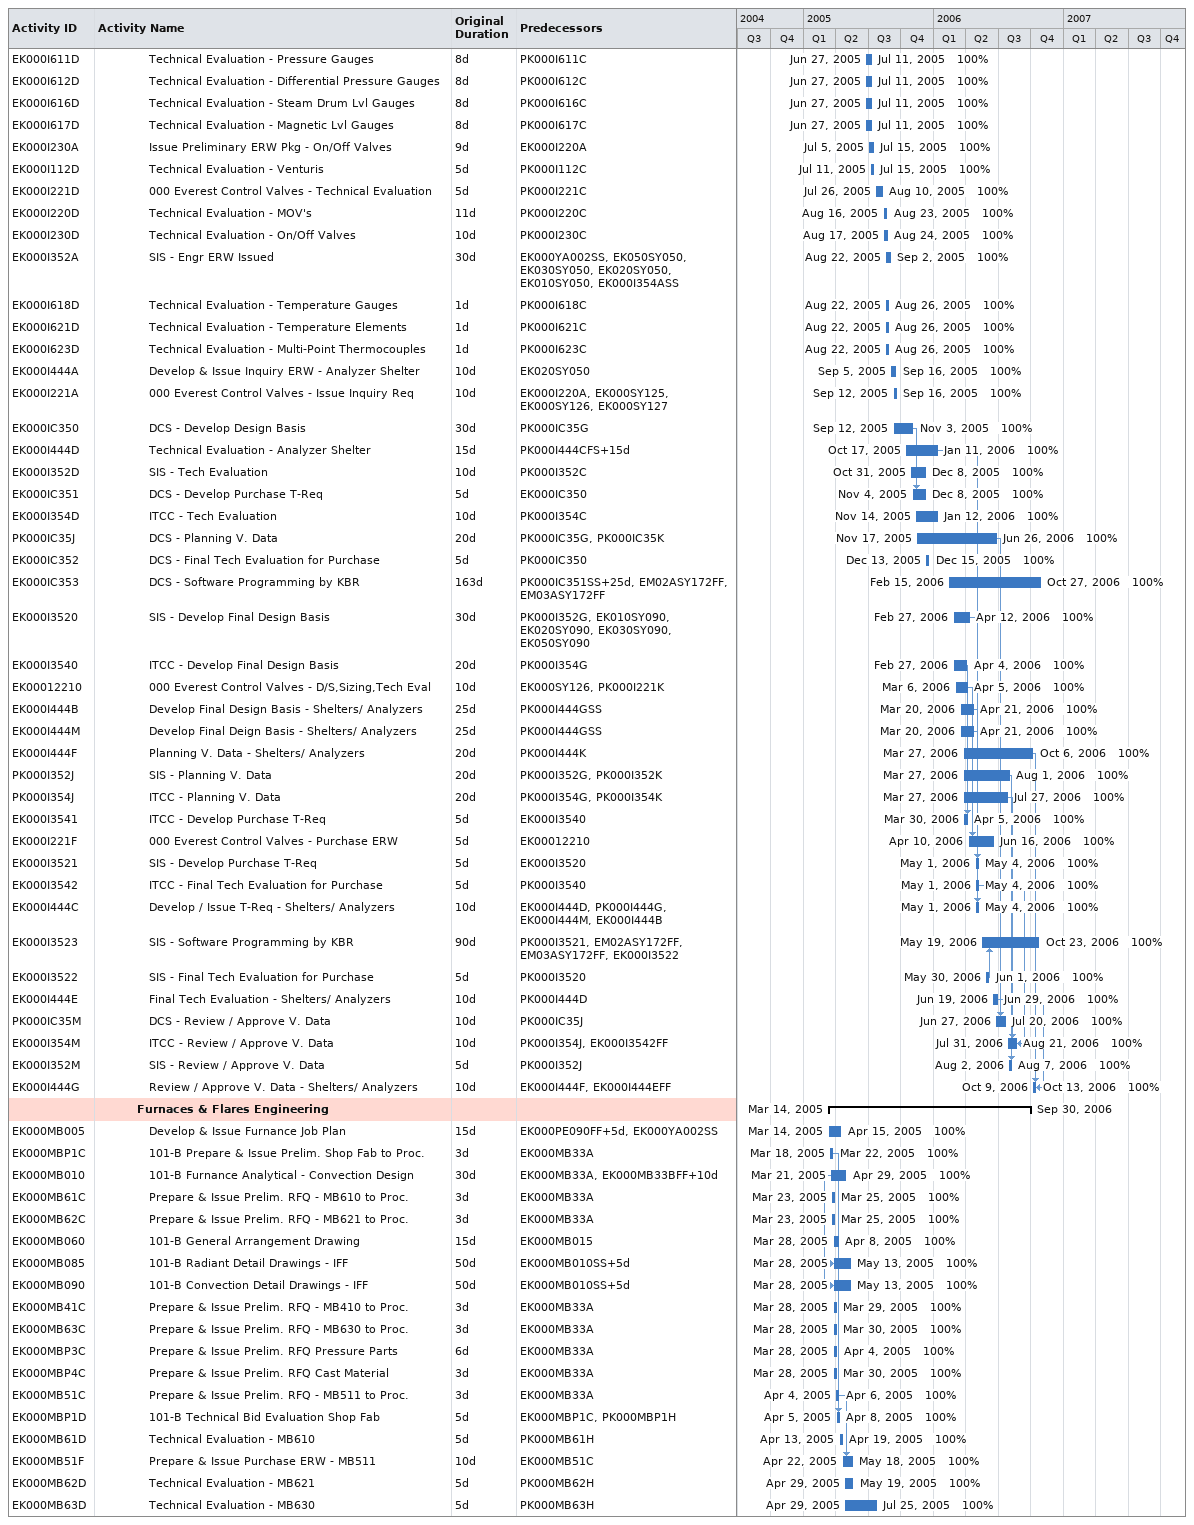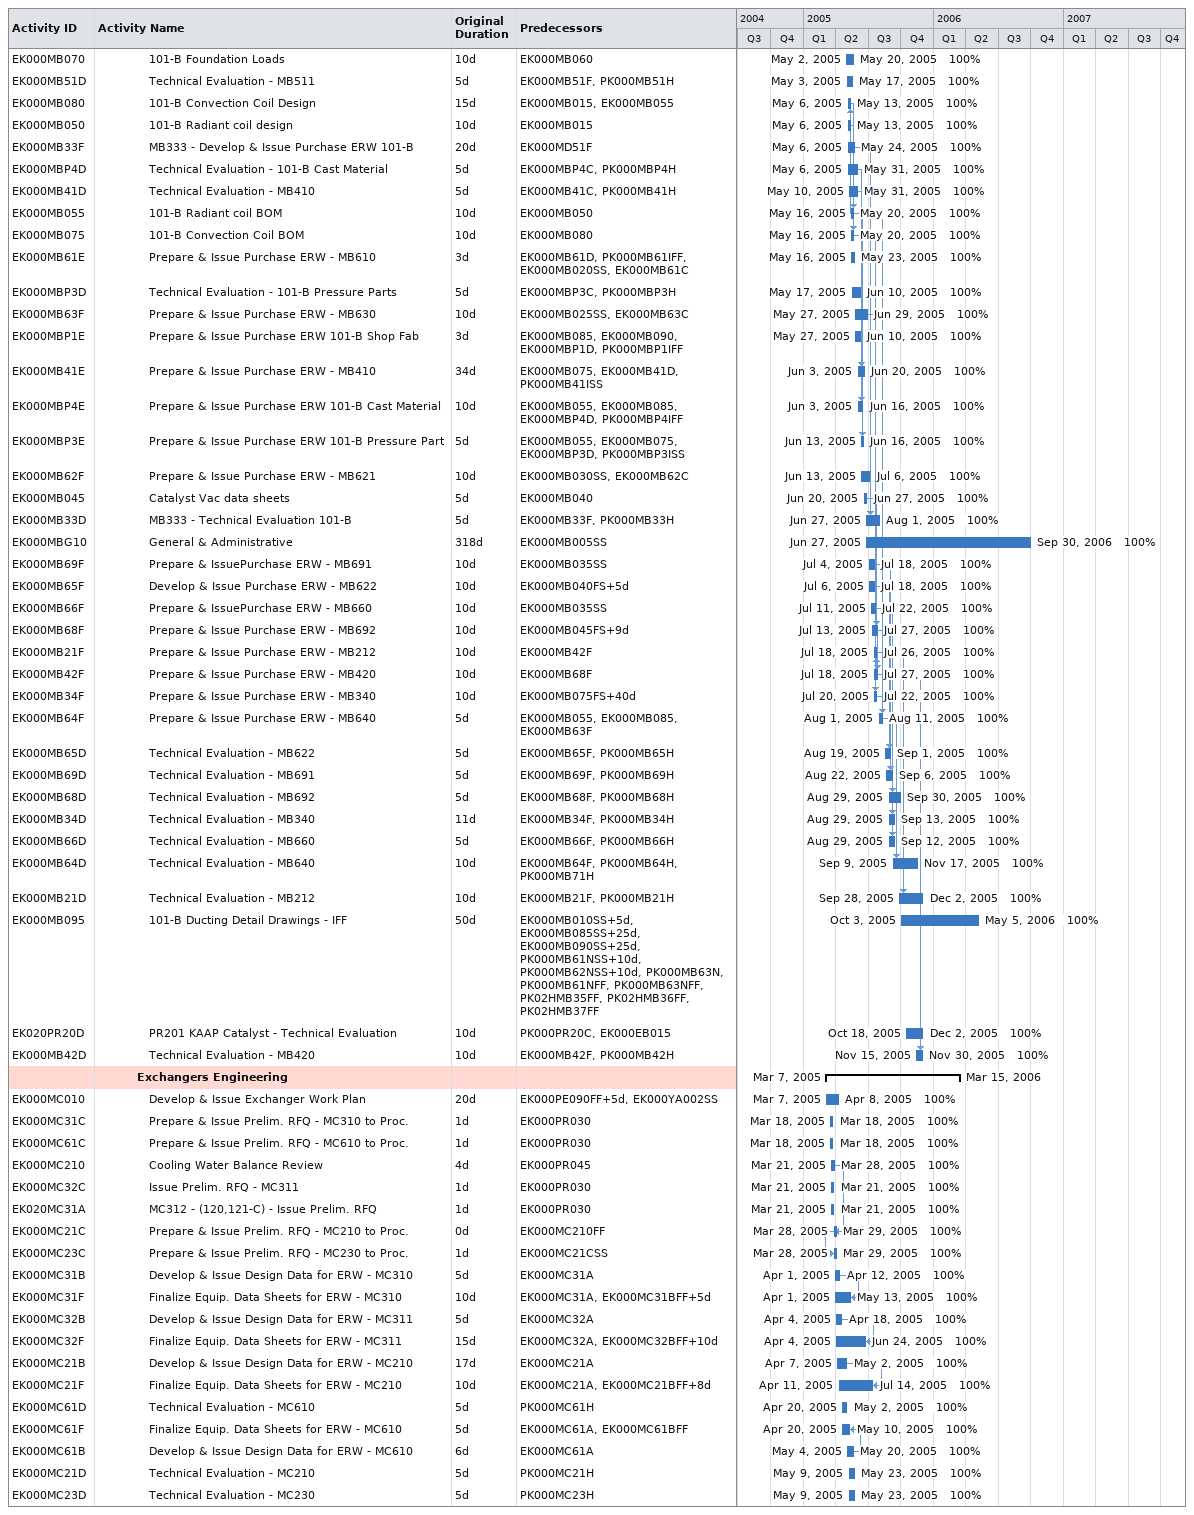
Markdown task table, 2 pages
| ID | Level | Task | Original duration | Start | Finish | Predecessors | % complete |
|---|---|---|---|---|---|---|---|
| EK000I611D | 5 | Technical Evaluation - Pressure Gauges | 8d | 2005-06-27 | 2005-07-11 | PK000I611C | 100 |
| EK000I612D | 5 | Technical Evaluation - Differential Pressure Gauges | 8d | 2005-06-27 | 2005-07-11 | PK000I612C | 100 |
| EK000I616D | 5 | Technical Evaluation - Steam Drum Lvl Gauges | 8d | 2005-06-27 | 2005-07-11 | PK000I616C | 100 |
| EK000I617D | 5 | Technical Evaluation - Magnetic Lvl Gauges | 8d | 2005-06-27 | 2005-07-11 | PK000I617C | 100 |
| EK000I230A | 5 | Issue Preliminary ERW Pkg - On/Off Valves | 9d | 2005-07-05 | 2005-07-15 | EK000I220A | 100 |
| EK000I112D | 5 | Technical Evaluation - Venturis | 5d | 2005-07-11 | 2005-07-15 | PK000I112C | 100 |
| EK000I221D | 5 | 000 Everest Control Valves - Technical Evaluation | 5d | 2005-07-26 | 2005-08-10 | PK000I221C | 100 |
| EK000I220D | 5 | Technical Evaluation - MOV's | 11d | 2005-08-16 | 2005-08-23 | PK000I220C | 100 |
| EK000I230D | 5 | Technical Evaluation - On/Off Valves | 10d | 2005-08-17 | 2005-08-24 | PK000I230C | 100 |
| EK000I352A | 5 | SIS - Engr ERW Issued | 30d | 2005-08-22 | 2005-09-02 | EK000YA002SS, EK050SY050, EK030SY050, EK020SY050, EK010SY050, EK000I354ASS | 100 |
| EK000I618D | 5 | Technical Evaluation - Temperature Gauges | 1d | 2005-08-22 | 2005-08-26 | PK000I618C | 100 |
| EK000I621D | 5 | Technical Evaluation - Temperature Elements | 1d | 2005-08-22 | 2005-08-26 | PK000I621C | 100 |
| EK000I623D | 5 | Technical Evaluation - Multi-Point Thermocouples | 1d | 2005-08-22 | 2005-08-26 | PK000I623C | 100 |
| EK000I444A | 5 | Develop & Issue Inquiry ERW - Analyzer Shelter | 10d | 2005-09-05 | 2005-09-16 | EK020SY050 | 100 |
| EK000I221A | 5 | 000 Everest Control Valves - Issue Inquiry Req | 10d | 2005-09-12 | 2005-09-16 | EK000I220A, EK000SY125, EK000SY126, EK000SY127 | 100 |
| EK000IC350 | 5 | DCS - Develop Design Basis | 30d | 2005-09-12 | 2005-11-03 | PK000IC35G | 100 |
| EK000I444D | 5 | Technical Evaluation - Analyzer Shelter | 15d | 2005-10-17 | 2006-01-11 | PK000I444CFS+15d | 100 |
| EK000I352D | 5 | SIS - Tech Evaluation | 10d | 2005-10-31 | 2005-12-08 | PK000I352C | 100 |
| EK000IC351 | 5 | DCS - Develop Purchase T-Req | 5d | 2005-11-04 | 2005-12-08 | EK000IC350 | 100 |
| EK000I354D | 5 | ITCC - Tech Evaluation | 10d | 2005-11-14 | 2006-01-12 | PK000I354C | 100 |
| PK000IC35J | 5 | DCS - Planning V. Data | 20d | 2005-11-17 | 2006-06-26 | PK000IC35G, PK000IC35K | 100 |
| EK000IC352 | 5 | DCS - Final Tech Evaluation for Purchase | 5d | 2005-12-13 | 2005-12-15 | PK000IC350 | 100 |
| EK000IC353 | 5 | DCS - Software Programming by KBR | 163d | 2006-02-15 | 2006-10-27 | PK000IC351SS+25d, EM02ASY172FF, EM03ASY172FF | 100 |
| EK000I3520 | 5 | SIS - Develop Final Design Basis | 30d | 2006-02-27 | 2006-04-12 | PK000I352G, EK010SY090, EK020SY090, EK030SY090, EK050SY090 | 100 |
| EK000I3540 | 5 | ITCC - Develop Final Design Basis | 20d | 2006-02-27 | 2006-04-04 | PK000I354G | 100 |
| EK00012210 | 5 | 000 Everest Control Valves - D/S,Sizing,Tech Eval | 10d | 2006-03-06 | 2006-04-05 | EK000SY126, PK000I221K | 100 |
| EK000I444B | 5 | Develop Final Design Basis - Shelters/ Analyzers | 25d | 2006-03-20 | 2006-04-21 | PK000I444GSS | 100 |
| EK000I444M | 5 | Develop Final Deign Basis - Shelters/ Analyzers | 25d | 2006-03-20 | 2006-04-21 | PK000I444GSS | 100 |
| EK000I444F | 5 | Planning V. Data - Shelters/ Analyzers | 20d | 2006-03-27 | 2006-10-06 | PK000I444K | 100 |
| PK000I352J | 5 | SIS - Planning V. Data | 20d | 2006-03-27 | 2006-08-01 | PK000I352G, PK000I352K | 100 |
| PK000I354J | 5 | ITCC - Planning V. Data | 20d | 2006-03-27 | 2006-07-27 | PK000I354G, PK000I354K | 100 |
| EK000I3541 | 5 | ITCC - Develop Purchase T-Req | 5d | 2006-03-30 | 2006-04-05 | EK000I3540 | 100 |
| EK000I221F | 5 | 000 Everest Control Valves - Purchase ERW | 5d | 2006-04-10 | 2006-06-16 | EK00012210 | 100 |
| EK000I3521 | 5 | SIS - Develop Purchase T-Req | 5d | 2006-05-01 | 2006-05-04 | EK000I3520 | 100 |
| EK000I3542 | 5 | ITCC - Final Tech Evaluation for Purchase | 5d | 2006-05-01 | 2006-05-04 | PK000I3540 | 100 |
| EK000I444C | 5 | Develop / Issue T-Req - Shelters/ Analyzers | 10d | 2006-05-01 | 2006-05-04 | EK000I444D, PK000I444G, EK000I444M, EK000I444B | 100 |
| EK000I3523 | 5 | SIS - Software Programming by KBR | 90d | 2006-05-19 | 2006-10-23 | PK000I3521, EM02ASY172FF, EM03ASY172FF, EK000I3522 | 100 |
| EK000I3522 | 5 | SIS - Final Tech Evaluation for Purchase | 5d | 2006-05-30 | 2006-06-01 | PK000I3520 | 100 |
| EK000I444E | 5 | Final Tech Evaluation - Shelters/ Analyzers | 10d | 2006-06-19 | 2006-06-29 | PK000I444D | 100 |
| PK000IC35M | 5 | DCS - Review / Approve V. Data | 10d | 2006-06-27 | 2006-07-20 | PK000IC35J | 100 |
| EK000I354M | 5 | ITCC - Review / Approve V. Data | 10d | 2006-07-31 | 2006-08-21 | PK000I354J, EK000I3542FF | 100 |
| EK000I352M | 5 | SIS - Review / Approve V. Data | 5d | 2006-08-02 | 2006-08-07 | PK000I352J | 100 |
| EK000I444G | 5 | Review / Approve V. Data - Shelters/ Analyzers | 10d | 2006-10-09 | 2006-10-13 | EK000I444F, EK000I444EFF | 100 |
|  | 4 | **Furnaces & Flares Engineering** |  | 2005-03-14 | 2006-09-30 |  |  |
| EK000MB005 | 5 | Develop & Issue Furnance Job Plan | 15d | 2005-03-14 | 2005-04-15 | EK000PE090FF+5d, EK000YA002SS | 100 |
| EK000MBP1C | 5 | 101-B Prepare & Issue Prelim. Shop Fab to Proc. | 3d | 2005-03-18 | 2005-03-22 | EK000MB33A | 100 |
| EK000MB010 | 5 | 101-B Furnance Analytical - Convection Design | 30d | 2005-03-21 | 2005-04-29 | EK000MB33A, EK000MB33BFF+10d | 100 |
| EK000MB61C | 5 | Prepare & Issue Prelim. RFQ - MB610 to Proc. | 3d | 2005-03-23 | 2005-03-25 | EK000MB33A | 100 |
| EK000MB62C | 5 | Prepare & Issue Prelim. RFQ - MB621 to Proc. | 3d | 2005-03-23 | 2005-03-25 | EK000MB33A | 100 |
| EK000MB060 | 5 | 101-B General Arrangement Drawing | 15d | 2005-03-28 | 2005-04-08 | EK000MB015 | 100 |
| EK000MB085 | 5 | 101-B Radiant Detail Drawings - IFF | 50d | 2005-03-28 | 2005-05-13 | EK000MB010SS+5d | 100 |
| EK000MB090 | 5 | 101-B Convection Detail Drawings - IFF | 50d | 2005-03-28 | 2005-05-13 | EK000MB010SS+5d | 100 |
| EK000MB41C | 5 | Prepare & Issue Prelim. RFQ - MB410 to Proc. | 3d | 2005-03-28 | 2005-03-29 | EK000MB33A | 100 |
| EK000MB63C | 5 | Prepare & Issue Prelim. RFQ - MB630 to Proc. | 3d | 2005-03-28 | 2005-03-30 | EK000MB33A | 100 |
| EK000MBP3C | 5 | Prepare & Issue Prelim. RFQ Pressure Parts | 6d | 2005-03-28 | 2005-04-04 | EK000MB33A | 100 |
| EK000MBP4C | 5 | Prepare & Issue Prelim. RFQ Cast Material | 3d | 2005-03-28 | 2005-03-30 | EK000MB33A | 100 |
| EK000MB51C | 5 | Prepare & Issue Prelim. RFQ - MB511 to Proc. | 3d | 2005-04-04 | 2005-04-06 | EK000MB33A | 100 |
| EK000MBP1D | 5 | 101-B Technical Bid Evaluation Shop Fab | 5d | 2005-04-05 | 2005-04-08 | EK000MBP1C, PK000MBP1H | 100 |
| EK000MB61D | 5 | Technical Evaluation - MB610 | 5d | 2005-04-13 | 2005-04-19 | PK000MB61H | 100 |
| EK000MB51F | 5 | Prepare & Issue Purchase ERW - MB511 | 10d | 2005-04-22 | 2005-05-18 | EK000MB51C | 100 |
| EK000MB62D | 5 | Technical Evaluation - MB621 | 5d | 2005-04-29 | 2005-05-19 | PK000MB62H | 100 |
| EK000MB63D | 5 | Technical Evaluation - MB630 | 5d | 2005-04-29 | 2005-07-25 | PK000MB63H | 100 |
| EK000MB070 | 5 | 101-B Foundation Loads | 10d | 2005-05-02 | 2005-05-20 | EK000MB060 | 100 |
| EK000MB51D | 5 | Technical Evaluation - MB511 | 5d | 2005-05-03 | 2005-05-17 | EK000MB51F, PK000MB51H | 100 |
| EK000MB080 | 5 | 101-B Convection Coil Design | 15d | 2005-05-06 | 2005-05-13 | EK000MB015, EK000MB055 | 100 |
| EK000MB050 | 5 | 101-B Radiant coil design | 10d | 2005-05-06 | 2005-05-13 | EK000MB015 | 100 |
| EK000MB33F | 5 | MB333 - Develop & Issue Purchase ERW 101-B | 20d | 2005-05-06 | 2005-05-24 | EK000MD51F | 100 |
| EK000MBP4D | 5 | Technical Evaluation - 101-B Cast Material | 5d | 2005-05-06 | 2005-05-31 | EK000MBP4C, PK000MBP4H | 100 |
| EK000MB41D | 5 | Technical Evaluation - MB410 | 5d | 2005-05-10 | 2005-05-31 | EK000MB41C, PK000MB41H | 100 |
| EK000MB055 | 5 | 101-B Radiant coil BOM | 10d | 2005-05-16 | 2005-05-20 | EK000MB050 | 100 |
| EK000MB075 | 5 | 101-B Convection Coil BOM | 10d | 2005-05-16 | 2005-05-20 | EK000MB080 | 100 |
| EK000MB61E | 5 | Prepare & Issue Purchase ERW - MB610 | 3d | 2005-05-16 | 2005-05-23 | EK000MB61D, PK000MB61IFF, EK000MB020SS, EK000MB61C | 100 |
| EK000MBP3D | 5 | Technical Evaluation - 101-B Pressure Parts | 5d | 2005-05-17 | 2005-06-10 | EK000MBP3C, PK000MBP3H | 100 |
| EK000MB63F | 5 | Prepare & Issue Purchase ERW - MB630 | 10d | 2005-05-27 | 2005-06-29 | EK000MB025SS, EK000MB63C | 100 |
| EK000MBP1E | 5 | Prepare & Issue Purchase ERW 101-B Shop Fab | 3d | 2005-05-27 | 2005-06-10 | EK000MB085, EK000MB090, EK000MBP1D, PK000MBP1IFF | 100 |
| EK000MB41E | 5 | Prepare & Issue Purchase ERW - MB410 | 34d | 2005-06-03 | 2005-06-20 | EK000MB075, EK000MB41D, PK000MB41ISS | 100 |
| EK000MBP4E | 5 | Prepare & Issue Purchase ERW 101-B Cast Material | 10d | 2005-06-03 | 2005-06-16 | EK000MB055, EK000MB085, EK000MBP4D, PK000MBP4IFF | 100 |
| EK000MBP3E | 5 | Prepare & Issue Purchase ERW 101-B Pressure Part | 5d | 2005-06-13 | 2005-06-16 | EK000MB055, EK000MB075, EK000MBP3D, PK000MBP3ISS | 100 |
| EK000MB62F | 5 | Prepare & Issue Purchase ERW - MB621 | 10d | 2005-06-13 | 2005-07-06 | EK000MB030SS, EK000MB62C | 100 |
| EK000MB045 | 5 | Catalyst Vac data sheets | 5d | 2005-06-20 | 2005-06-27 | EK000MB040 | 100 |
| EK000MB33D | 5 | MB333 - Technical Evaluation 101-B | 5d | 2005-06-27 | 2005-08-01 | EK000MB33F, PK000MB33H | 100 |
| EK000MBG10 | 5 | General & Administrative | 318d | 2005-06-27 | 2006-09-30 | EK000MB005SS | 100 |
| EK000MB69F | 5 | Prepare & IssuePurchase ERW - MB691 | 10d | 2005-07-04 | 2005-07-18 | EK000MB035SS | 100 |
| EK000MB65F | 5 | Develop & Issue Purchase ERW - MB622 | 10d | 2005-07-06 | 2005-07-18 | EK000MB040FS+5d | 100 |
| EK000MB66F | 5 | Prepare & IssuePurchase ERW - MB660 | 10d | 2005-07-11 | 2005-07-22 | EK000MB035SS | 100 |
| EK000MB68F | 5 | Prepare & Issue Purchase ERW - MB692 | 10d | 2005-07-13 | 2005-07-27 | EK000MB045FS+9d | 100 |
| EK000MB21F | 5 | Prepare & Issue Purchase ERW - MB212 | 10d | 2005-07-18 | 2005-07-26 | EK000MB42F | 100 |
| EK000MB42F | 5 | Prepare & Issue Purchase ERW - MB420 | 10d | 2005-07-18 | 2005-07-27 | EK000MB68F | 100 |
| EK000MB34F | 5 | Prepare & Issue Purchase ERW - MB340 | 10d | 2005-07-20 | 2005-07-22 | EK000MB075FS+40d | 100 |
| EK000MB64F | 5 | Prepare & Issue Purchase ERW - MB640 | 5d | 2005-08-01 | 2005-08-11 | EK000MB055, EK000MB085, EK000MB63F | 100 |
| EK000MB65D | 5 | Technical Evaluation - MB622 | 5d | 2005-08-19 | 2005-09-01 | EK000MB65F, PK000MB65H | 100 |
| EK000MB69D | 5 | Technical Evaluation - MB691 | 5d | 2005-08-22 | 2005-09-06 | EK000MB69F, PK000MB69H | 100 |
| EK000MB68D | 5 | Technical Evaluation - MB692 | 5d | 2005-08-29 | 2005-09-30 | EK000MB68F, PK000MB68H | 100 |
| EK000MB34D | 5 | Technical Evaluation - MB340 | 11d | 2005-08-29 | 2005-09-13 | EK000MB34F, PK000MB34H | 100 |
| EK000MB66D | 5 | Technical Evaluation - MB660 | 5d | 2005-08-29 | 2005-09-12 | EK000MB66F, PK000MB66H | 100 |
| EK000MB64D | 5 | Technical Evaluation - MB640 | 10d | 2005-09-09 | 2005-11-17 | EK000MB64F, PK000MB64H, PK000MB71H | 100 |
| EK000MB21D | 5 | Technical Evaluation - MB212 | 10d | 2005-09-28 | 2005-12-02 | EK000MB21F, PK000MB21H | 100 |
| EK000MB095 | 5 | 101-B Ducting Detail Drawings - IFF | 50d | 2005-10-03 | 2006-05-05 | EK000MB010SS+5d, EK000MB085SS+25d, EK000MB090SS+25d, PK000MB61NSS+10d, PK000MB62NSS+10d, PK000MB63N, PK000MB61NFF, PK000MB63NFF, PK02HMB35FF, PK02HMB36FF, PK02HMB37FF | 100 |
| EK020PR20D | 5 | PR201 KAAP Catalyst - Technical Evaluation | 10d | 2005-10-18 | 2005-12-02 | PK000PR20C, EK000EB015 | 100 |
| EK000MB42D | 5 | Technical Evaluation - MB420 | 10d | 2005-11-15 | 2005-11-30 | EK000MB42F, PK000MB42H | 100 |
|  | 4 | **Exchangers Engineering** |  | 2005-03-07 | 2006-03-15 |  |  |
| EK000MC010 | 5 | Develop & Issue Exchanger Work Plan | 20d | 2005-03-07 | 2005-04-08 | EK000PE090FF+5d, EK000YA002SS | 100 |
| EK000MC31C | 5 | Prepare & Issue Prelim. RFQ - MC310 to Proc. | 1d | 2005-03-18 | 2005-03-18 | EK000PR030 | 100 |
| EK000MC61C | 5 | Prepare & Issue Prelim. RFQ - MC610 to Proc. | 1d | 2005-03-18 | 2005-03-18 | EK000PR030 | 100 |
| EK000MC210 | 5 | Cooling Water Balance Review | 4d | 2005-03-21 | 2005-03-28 | EK000PR045 | 100 |
| EK000MC32C | 5 | Issue Prelim. RFQ - MC311 | 1d | 2005-03-21 | 2005-03-21 | EK000PR030 | 100 |
| EK020MC31A | 5 | MC312 - (120,121-C) - Issue Prelim. RFQ | 1d | 2005-03-21 | 2005-03-21 | EK000PR030 | 100 |
| EK000MC21C | 5 | Prepare & Issue Prelim. RFQ - MC210 to Proc. | 0d | 2005-03-28 | 2005-03-29 | EK000MC210FF | 100 |
| EK000MC23C | 5 | Prepare & Issue Prelim. RFQ - MC230 to Proc. | 1d | 2005-03-28 | 2005-03-29 | EK000MC21CSS | 100 |
| EK000MC31B | 5 | Develop & Issue Design Data for ERW - MC310 | 5d | 2005-04-01 | 2005-04-12 | EK000MC31A | 100 |
| EK000MC31F | 5 | Finalize Equip. Data Sheets for ERW - MC310 | 10d | 2005-04-01 | 2005-05-13 | EK000MC31A, EK000MC31BFF+5d | 100 |
| EK000MC32B | 5 | Develop & Issue Design Data for ERW - MC311 | 5d | 2005-04-04 | 2005-04-18 | EK000MC32A | 100 |
| EK000MC32F | 5 | Finalize Equip. Data Sheets for ERW - MC311 | 15d | 2005-04-04 | 2005-06-24 | EK000MC32A, EK000MC32BFF+10d | 100 |
| EK000MC21B | 5 | Develop & Issue Design Data for ERW - MC210 | 17d | 2005-04-07 | 2005-05-02 | EK000MC21A | 100 |
| EK000MC21F | 5 | Finalize Equip. Data Sheets for ERW - MC210 | 10d | 2005-04-11 | 2005-07-14 | EK000MC21A, EK000MC21BFF+8d | 100 |
| EK000MC61D | 5 | Technical Evaluation - MC610 | 5d | 2005-04-20 | 2005-05-02 | PK000MC61H | 100 |
| EK000MC61F | 5 | Finalize Equip. Data Sheets for ERW - MC610 | 5d | 2005-04-20 | 2005-05-10 | EK000MC61A, EK000MC61BFF | 100 |
| EK000MC61B | 5 | Develop & Issue Design Data for ERW - MC610 | 6d | 2005-05-04 | 2005-05-20 | EK000MC61A | 100 |
| EK000MC21D | 5 | Technical Evaluation - MC210 | 5d | 2005-05-09 | 2005-05-23 | PK000MC21H | 100 |
| EK000MC23D | 5 | Technical Evaluation - MC230 | 5d | 2005-05-09 | 2005-05-23 | PK000MC23H | 100 |
